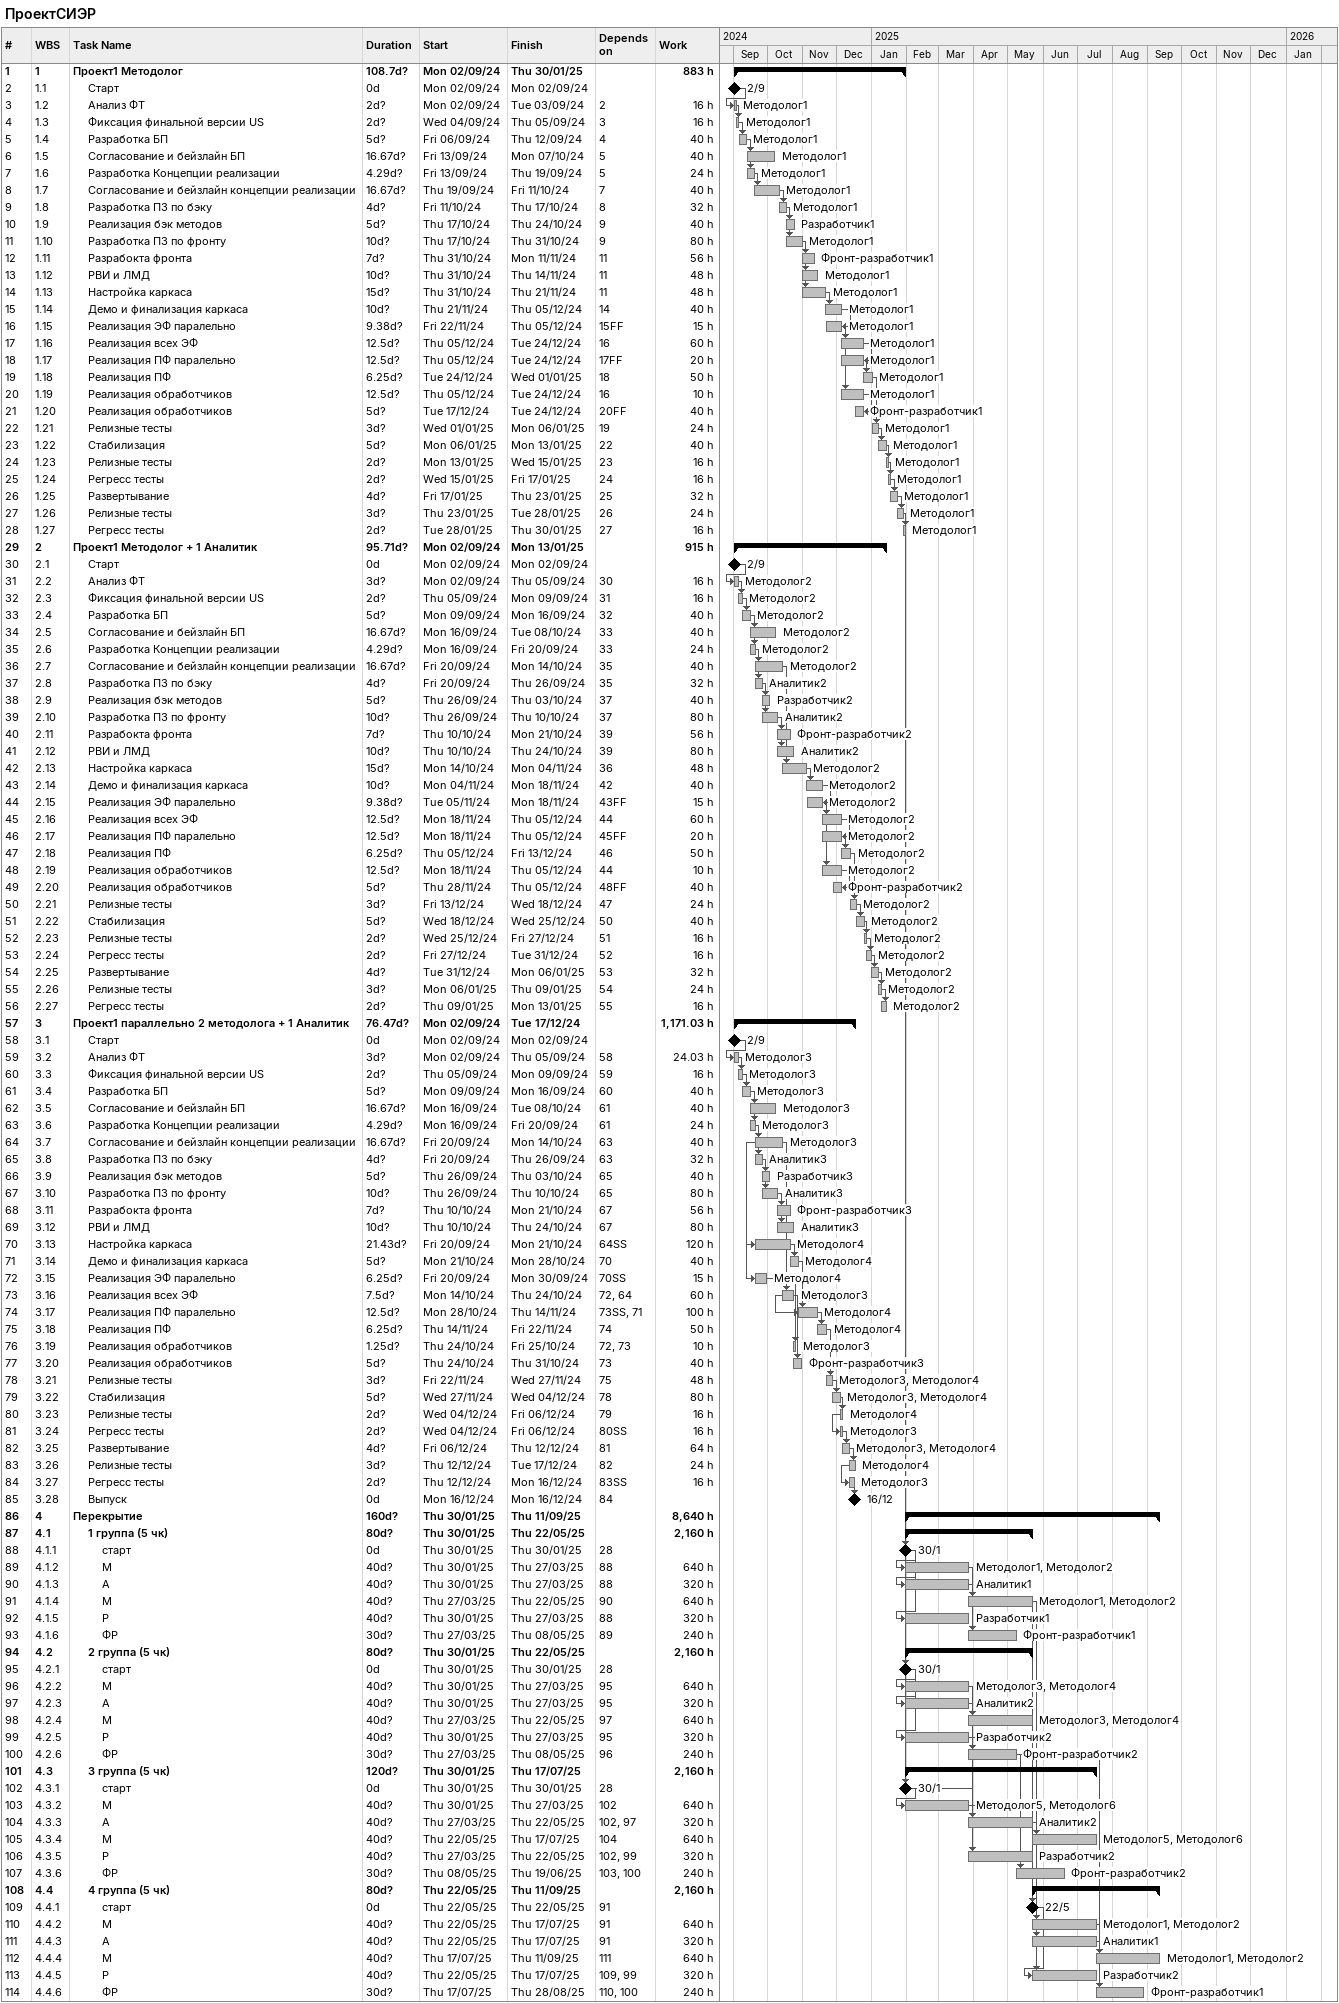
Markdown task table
ПроектСИЭР

| ID | WBS | Task | Duration | Start | Finish | Predecessors | Resources | Work (h) |
|---|---|---|---|---|---|---|---|---|
| 1 | 1 | **Проект1 Методолог** | 108.7d? | 2024-09-02 | 2025-01-30 |  |  | 883 |
| 2 | 1.1 | Старт | 0d | 2024-09-02 | 2024-09-02 |  |  |  |
| 3 | 1.2 | Анализ ФТ | 2d? | 2024-09-02 | 2024-09-03 | 2 | Методолог1 | 16 |
| 4 | 1.3 | Фиксация финальной версии US | 2d? | 2024-09-04 | 2024-09-05 | 3 | Методолог1 | 16 |
| 5 | 1.4 | Разработка БП | 5d? | 2024-09-06 | 2024-09-12 | 4 | Методолог1 | 40 |
| 6 | 1.5 | Согласование и бейзлайн БП | 16.67d? | 2024-09-13 | 2024-10-07 | 5 | Методолог1 | 40 |
| 7 | 1.6 | Разработка Концепции реализации | 4.29d? | 2024-09-13 | 2024-09-19 | 5 | Методолог1 | 24 |
| 8 | 1.7 | Согласование и бейзлайн концепции реализации | 16.67d? | 2024-09-19 | 2024-10-11 | 7 | Методолог1 | 40 |
| 9 | 1.8 | Разработка ПЗ по бэку | 4d? | 2024-10-11 | 2024-10-17 | 8 | Методолог1 | 32 |
| 10 | 1.9 | Реализация бэк методов | 5d? | 2024-10-17 | 2024-10-24 | 9 | Разработчик1 | 40 |
| 11 | 1.10 | Разработка ПЗ по фронту | 10d? | 2024-10-17 | 2024-10-31 | 9 | Методолог1 | 80 |
| 12 | 1.11 | Разрабокта фронта | 7d? | 2024-10-31 | 2024-11-11 | 11 | Фронт-разработчик1 | 56 |
| 13 | 1.12 | РВИ и ЛМД | 10d? | 2024-10-31 | 2024-11-14 | 11 | Методолог1 | 48 |
| 14 | 1.13 | Настройка каркаса | 15d? | 2024-10-31 | 2024-11-21 | 11 | Методолог1 | 48 |
| 15 | 1.14 | Демо и финализация каркаса | 10d? | 2024-11-21 | 2024-12-05 | 14 | Методолог1 | 40 |
| 16 | 1.15 | Реализация ЭФ паралельно | 9.38d? | 2024-11-22 | 2024-12-05 | 15FF | Методолог1 | 15 |
| 17 | 1.16 | Реализация всех ЭФ | 12.5d? | 2024-12-05 | 2024-12-24 | 16 | Методолог1 | 60 |
| 18 | 1.17 | Реализация ПФ паралельно | 12.5d? | 2024-12-05 | 2024-12-24 | 17FF | Методолог1 | 20 |
| 19 | 1.18 | Реализация ПФ | 6.25d? | 2024-12-24 | 2025-01-01 | 18 | Методолог1 | 50 |
| 20 | 1.19 | Реализация обработчиков | 12.5d? | 2024-12-05 | 2024-12-24 | 16 | Методолог1 | 10 |
| 21 | 1.20 | Реализация обработчиков | 5d? | 2024-12-17 | 2024-12-24 | 20FF | Фронт-разработчик1 | 40 |
| 22 | 1.21 | Релизные тесты | 3d? | 2025-01-01 | 2025-01-06 | 19 | Методолог1 | 24 |
| 23 | 1.22 | Стабилизация | 5d? | 2025-01-06 | 2025-01-13 | 22 | Методолог1 | 40 |
| 24 | 1.23 | Релизные тесты | 2d? | 2025-01-13 | 2025-01-15 | 23 | Методолог1 | 16 |
| 25 | 1.24 | Регресс тесты | 2d? | 2025-01-15 | 2025-01-17 | 24 | Методолог1 | 16 |
| 26 | 1.25 | Развертывание | 4d? | 2025-01-17 | 2025-01-23 | 25 | Методолог1 | 32 |
| 27 | 1.26 | Релизные тесты | 3d? | 2025-01-23 | 2025-01-28 | 26 | Методолог1 | 24 |
| 28 | 1.27 | Регресс тесты | 2d? | 2025-01-28 | 2025-01-30 | 27 | Методолог1 | 16 |
| 29 | 2 | **Проект1 Методолог + 1 Аналитик** | 95.71d? | 2024-09-02 | 2025-01-13 |  |  | 915 |
| 30 | 2.1 | Старт | 0d | 2024-09-02 | 2024-09-02 |  |  |  |
| 31 | 2.2 | Анализ ФТ | 3d? | 2024-09-02 | 2024-09-05 | 30 | Методолог2 | 16 |
| 32 | 2.3 | Фиксация финальной версии US | 2d? | 2024-09-05 | 2024-09-09 | 31 | Методолог2 | 16 |
| 33 | 2.4 | Разработка БП | 5d? | 2024-09-09 | 2024-09-16 | 32 | Методолог2 | 40 |
| 34 | 2.5 | Согласование и бейзлайн БП | 16.67d? | 2024-09-16 | 2024-10-08 | 33 | Методолог2 | 40 |
| 35 | 2.6 | Разработка Концепции реализации | 4.29d? | 2024-09-16 | 2024-09-20 | 33 | Методолог2 | 24 |
| 36 | 2.7 | Согласование и бейзлайн концепции реализации | 16.67d? | 2024-09-20 | 2024-10-14 | 35 | Методолог2 | 40 |
| 37 | 2.8 | Разработка ПЗ по бэку | 4d? | 2024-09-20 | 2024-09-26 | 35 | Аналитик2 | 32 |
| 38 | 2.9 | Реализация бэк методов | 5d? | 2024-09-26 | 2024-10-03 | 37 | Разработчик2 | 40 |
| 39 | 2.10 | Разработка ПЗ по фронту | 10d? | 2024-09-26 | 2024-10-10 | 37 | Аналитик2 | 80 |
| 40 | 2.11 | Разрабокта фронта | 7d? | 2024-10-10 | 2024-10-21 | 39 | Фронт-разработчик2 | 56 |
| 41 | 2.12 | РВИ и ЛМД | 10d? | 2024-10-10 | 2024-10-24 | 39 | Аналитик2 | 80 |
| 42 | 2.13 | Настройка каркаса | 15d? | 2024-10-14 | 2024-11-04 | 36 | Методолог2 | 48 |
| 43 | 2.14 | Демо и финализация каркаса | 10d? | 2024-11-04 | 2024-11-18 | 42 | Методолог2 | 40 |
| 44 | 2.15 | Реализация ЭФ паралельно | 9.38d? | 2024-11-05 | 2024-11-18 | 43FF | Методолог2 | 15 |
| 45 | 2.16 | Реализация всех ЭФ | 12.5d? | 2024-11-18 | 2024-12-05 | 44 | Методолог2 | 60 |
| 46 | 2.17 | Реализация ПФ паралельно | 12.5d? | 2024-11-18 | 2024-12-05 | 45FF | Методолог2 | 20 |
| 47 | 2.18 | Реализация ПФ | 6.25d? | 2024-12-05 | 2024-12-13 | 46 | Методолог2 | 50 |
| 48 | 2.19 | Реализация обработчиков | 12.5d? | 2024-11-18 | 2024-12-05 | 44 | Методолог2 | 10 |
| 49 | 2.20 | Реализация обработчиков | 5d? | 2024-11-28 | 2024-12-05 | 48FF | Фронт-разработчик2 | 40 |
| 50 | 2.21 | Релизные тесты | 3d? | 2024-12-13 | 2024-12-18 | 47 | Методолог2 | 24 |
| 51 | 2.22 | Стабилизация | 5d? | 2024-12-18 | 2024-12-25 | 50 | Методолог2 | 40 |
| 52 | 2.23 | Релизные тесты | 2d? | 2024-12-25 | 2024-12-27 | 51 | Методолог2 | 16 |
| 53 | 2.24 | Регресс тесты | 2d? | 2024-12-27 | 2024-12-31 | 52 | Методолог2 | 16 |
| 54 | 2.25 | Развертывание | 4d? | 2024-12-31 | 2025-01-06 | 53 | Методолог2 | 32 |
| 55 | 2.26 | Релизные тесты | 3d? | 2025-01-06 | 2025-01-09 | 54 | Методолог2 | 24 |
| 56 | 2.27 | Регресс тесты | 2d? | 2025-01-09 | 2025-01-13 | 55 | Методолог2 | 16 |
| 57 | 3 | **Проект1 параллельно 2 методолога + 1 Аналитик** | 76.47d? | 2024-09-02 | 2024-12-17 |  |  | 1171.03 |
| 58 | 3.1 | Старт | 0d | 2024-09-02 | 2024-09-02 |  |  |  |
| 59 | 3.2 | Анализ ФТ | 3d? | 2024-09-02 | 2024-09-05 | 58 | Методолог3 | 24.03 |
| 60 | 3.3 | Фиксация финальной версии US | 2d? | 2024-09-05 | 2024-09-09 | 59 | Методолог3 | 16 |
| 61 | 3.4 | Разработка БП | 5d? | 2024-09-09 | 2024-09-16 | 60 | Методолог3 | 40 |
| 62 | 3.5 | Согласование и бейзлайн БП | 16.67d? | 2024-09-16 | 2024-10-08 | 61 | Методолог3 | 40 |
| 63 | 3.6 | Разработка Концепции реализации | 4.29d? | 2024-09-16 | 2024-09-20 | 61 | Методолог3 | 24 |
| 64 | 3.7 | Согласование и бейзлайн концепции реализации | 16.67d? | 2024-09-20 | 2024-10-14 | 63 | Методолог3 | 40 |
| 65 | 3.8 | Разработка ПЗ по бэку | 4d? | 2024-09-20 | 2024-09-26 | 63 | Аналитик3 | 32 |
| 66 | 3.9 | Реализация бэк методов | 5d? | 2024-09-26 | 2024-10-03 | 65 | Разработчик3 | 40 |
| 67 | 3.10 | Разработка ПЗ по фронту | 10d? | 2024-09-26 | 2024-10-10 | 65 | Аналитик3 | 80 |
| 68 | 3.11 | Разрабокта фронта | 7d? | 2024-10-10 | 2024-10-21 | 67 | Фронт-разработчик3 | 56 |
| 69 | 3.12 | РВИ и ЛМД | 10d? | 2024-10-10 | 2024-10-24 | 67 | Аналитик3 | 80 |
| 70 | 3.13 | Настройка каркаса | 21.43d? | 2024-09-20 | 2024-10-21 | 64SS | Методолог4 | 120 |
| 71 | 3.14 | Демо и финализация каркаса | 5d? | 2024-10-21 | 2024-10-28 | 70 | Методолог4 | 40 |
| 72 | 3.15 | Реализация ЭФ паралельно | 6.25d? | 2024-09-20 | 2024-09-30 | 70SS | Методолог4 | 15 |
| 73 | 3.16 | Реализация всех ЭФ | 7.5d? | 2024-10-14 | 2024-10-24 | 72, 64 | Методолог3 | 60 |
| 74 | 3.17 | Реализация ПФ паралельно | 12.5d? | 2024-10-28 | 2024-11-14 | 73SS, 71 | Методолог4 | 100 |
| 75 | 3.18 | Реализация ПФ | 6.25d? | 2024-11-14 | 2024-11-22 | 74 | Методолог4 | 50 |
| 76 | 3.19 | Реализация обработчиков | 1.25d? | 2024-10-24 | 2024-10-25 | 72, 73 | Методолог3 | 10 |
| 77 | 3.20 | Реализация обработчиков | 5d? | 2024-10-24 | 2024-10-31 | 73 | Фронт-разработчик3 | 40 |
| 78 | 3.21 | Релизные тесты | 3d? | 2024-11-22 | 2024-11-27 | 75 | Методолог3, Методолог4 | 48 |
| 79 | 3.22 | Стабилизация | 5d? | 2024-11-27 | 2024-12-04 | 78 | Методолог3, Методолог4 | 80 |
| 80 | 3.23 | Релизные тесты | 2d? | 2024-12-04 | 2024-12-06 | 79 | Методолог4 | 16 |
| 81 | 3.24 | Регресс тесты | 2d? | 2024-12-04 | 2024-12-06 | 80SS | Методолог3 | 16 |
| 82 | 3.25 | Развертывание | 4d? | 2024-12-06 | 2024-12-12 | 81 | Методолог3, Методолог4 | 64 |
| 83 | 3.26 | Релизные тесты | 3d? | 2024-12-12 | 2024-12-17 | 82 | Методолог4 | 24 |
| 84 | 3.27 | Регресс тесты | 2d? | 2024-12-12 | 2024-12-16 | 83SS | Методолог3 | 16 |
| 85 | 3.28 | Выпуск | 0d | 2024-12-16 | 2024-12-16 | 84 |  |  |
| 86 | 4 | **Перекрытие** | 160d? | 2025-01-30 | 2025-09-11 |  |  | 8640 |
| 87 | 4.1 | **1 группа (5 чк)** | 80d? | 2025-01-30 | 2025-05-22 |  |  | 2160 |
| 88 | 4.1.1 | старт | 0d | 2025-01-30 | 2025-01-30 | 28 |  |  |
| 89 | 4.1.2 | М | 40d? | 2025-01-30 | 2025-03-27 | 88 | Методолог1, Методолог2 | 640 |
| 90 | 4.1.3 | А | 40d? | 2025-01-30 | 2025-03-27 | 88 | Аналитик1 | 320 |
| 91 | 4.1.4 | М | 40d? | 2025-03-27 | 2025-05-22 | 90 | Методолог1, Методолог2 | 640 |
| 92 | 4.1.5 | Р | 40d? | 2025-01-30 | 2025-03-27 | 88 | Разработчик1 | 320 |
| 93 | 4.1.6 | ФР | 30d? | 2025-03-27 | 2025-05-08 | 89 | Фронт-разработчик1 | 240 |
| 94 | 4.2 | **2 группа (5 чк)** | 80d? | 2025-01-30 | 2025-05-22 |  |  | 2160 |
| 95 | 4.2.1 | старт | 0d | 2025-01-30 | 2025-01-30 | 28 |  |  |
| 96 | 4.2.2 | М | 40d? | 2025-01-30 | 2025-03-27 | 95 | Методолог3, Методолог4 | 640 |
| 97 | 4.2.3 | А | 40d? | 2025-01-30 | 2025-03-27 | 95 | Аналитик2 | 320 |
| 98 | 4.2.4 | М | 40d? | 2025-03-27 | 2025-05-22 | 97 | Методолог3, Методолог4 | 640 |
| 99 | 4.2.5 | Р | 40d? | 2025-01-30 | 2025-03-27 | 95 | Разработчик2 | 320 |
| 100 | 4.2.6 | ФР | 30d? | 2025-03-27 | 2025-05-08 | 96 | Фронт-разработчик2 | 240 |
| 101 | 4.3 | **3 группа (5 чк)** | 120d? | 2025-01-30 | 2025-07-17 |  |  | 2160 |
| 102 | 4.3.1 | старт | 0d | 2025-01-30 | 2025-01-30 | 28 |  |  |
| 103 | 4.3.2 | М | 40d? | 2025-01-30 | 2025-03-27 | 102 | Методолог5, Методолог6 | 640 |
| 104 | 4.3.3 | А | 40d? | 2025-03-27 | 2025-05-22 | 102, 97 | Аналитик2 | 320 |
| 105 | 4.3.4 | М | 40d? | 2025-05-22 | 2025-07-17 | 104 | Методолог5, Методолог6 | 640 |
| 106 | 4.3.5 | Р | 40d? | 2025-03-27 | 2025-05-22 | 102, 99 | Разработчик2 | 320 |
| 107 | 4.3.6 | ФР | 30d? | 2025-05-08 | 2025-06-19 | 103, 100 | Фронт-разработчик2 | 240 |
| 108 | 4.4 | **4 группа (5 чк)** | 80d? | 2025-05-22 | 2025-09-11 |  |  | 2160 |
| 109 | 4.4.1 | старт | 0d | 2025-05-22 | 2025-05-22 | 91 |  |  |
| 110 | 4.4.2 | М | 40d? | 2025-05-22 | 2025-07-17 | 91 | Методолог1, Методолог2 | 640 |
| 111 | 4.4.3 | А | 40d? | 2025-05-22 | 2025-07-17 | 91 | Аналитик1 | 320 |
| 112 | 4.4.4 | М | 40d? | 2025-07-17 | 2025-09-11 | 111 | Методолог1, Методолог2 | 640 |
| 113 | 4.4.5 | Р | 40d? | 2025-05-22 | 2025-07-17 | 109, 99 | Разработчик2 | 320 |
| 114 | 4.4.6 | ФР | 30d? | 2025-07-17 | 2025-08-28 | 110, 100 | Фронт-разработчик1 | 240 |
